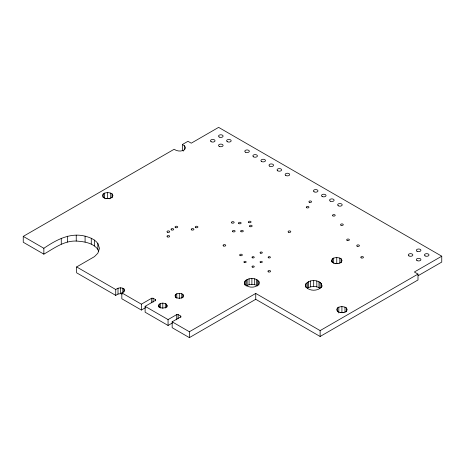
<?xml version="1.0" encoding="UTF-8"?>
<svg xmlns="http://www.w3.org/2000/svg" width="465" height="465" viewBox="0 0 465 465"><rect width="100%" height="100%" fill="white"/><g stroke="black" fill="none" stroke-linecap="round" stroke-linejoin="round"><path stroke-width="0.7" d="M244.433 282.819L244.974 281.191C248.391 277.547 255.372 277.547 258.79 281.191L259.331 282.813L258.79 284.435C255.384 288.085 248.38 288.085 244.974 284.435L244.433 282.819L244.433 284.121M321.972 285.382L321.367 287.184C317.589 291.241 309.806 291.235 306.028 287.184L305.418 285.388L306.022 283.586C309.812 279.535 317.578 279.529 321.367 283.586L321.972 286.69M98.667 251.774L97.842 249.327C92.791 242.742 83.95 241.579 76.237 241.05C63.92 240.638 54.01 248.374 43.855 254.152L23.25 242.259L23.25 236.383L174.148 149.265C177.107 151.421 181.49 151.706 184.593 149.724L185.535 147.777L184.588 145.83L182.344 144.534L182.344 150.404L183.466 151.055M167.104 305.598L166.383 307.04C164.29 308.382 161.303 308.382 159.21 307.04L158.495 305.598L159.216 304.151C161.303 302.808 164.29 302.808 166.377 304.151L167.104 305.598L167.104 306.9M175.718 294.351L174.997 295.792L175.712 297.24C177.804 298.582 180.798 298.582 182.885 297.24L183.605 295.792L182.879 294.345C180.792 293.002 177.804 293.008 175.718 294.351L175.718 297.612M331.458 260.58L332.347 258.796C334.916 257.145 338.59 257.151 341.159 258.802L342.054 260.58L341.165 262.359C338.596 264.01 334.916 264.01 332.347 262.359L331.458 260.58L331.458 261.882M337.497 307.865L336.608 309.649L337.497 311.434C340.066 313.084 343.745 313.079 346.315 311.428L347.21 309.649L346.309 307.871C343.74 306.22 340.072 306.214 337.497 307.865L337.497 311.783M103.253 193.853L102.358 195.631L103.247 197.41C105.817 199.061 109.49 199.061 112.059 197.41L112.954 195.626L112.059 193.847C109.49 192.196 105.822 192.196 103.253 193.853L103.253 197.765M182.344 144.534L187.959 141.29L191.243 143.185L218.62 127.375L441.75 256.198L441.75 262.068L418.105 275.722M23.25 236.383L43.855 248.281C55.928 240.091 69.988 232.268 85.089 236.162C89.919 237.435 94.75 239.306 97.842 243.457L99.487 248.345L97.842 253.239L94.453 256.645L76.632 266.939L76.632 272.81L115.733 295.385L118.011 294.066L120.418 293.659L122.219 293.967M76.632 266.939L115.733 289.515C118.005 287.742 121.4 287.155 123.882 288.812L124.614 290.276L123.876 291.7L121.824 292.886L121.824 298.763L141.372 310.045L145.615 307.598M121.824 292.886L141.372 304.174L151.677 298.222L153.072 298.228L155.415 299.582L155.426 300.39L145.121 306.336L145.121 312.213L168.063 325.459L172.399 322.96M145.121 306.336L168.063 319.583L176.729 314.584L178.13 314.584L180.792 316.119L180.798 316.834L172.16 321.815L172.16 327.691L189.371 337.625L255.744 299.303L320.129 336.474L417.994 279.971L417.994 274.1L414.367 272.008L441.75 256.198M256.634 279.477L256.634 285.347C253.286 284.022 249.223 284.022 246.101 285.946L246.101 280.07M172.16 321.815L189.371 331.748L255.744 293.432L320.129 330.603L417.994 274.1M320.118 282.336L320.118 288.207C316.293 285.929 311.102 285.929 307.278 288.207L307.278 282.336M105.805 198.753L107.653 198.445L109.508 198.753M334.905 263.702L337.991 263.603M340.676 312.666L343.141 312.666M346.309 307.871L346.309 311.788M344.989 307.103L344.989 312.329M341.909 306.586L341.909 312.463M341.159 258.802L341.159 262.719M339.834 258.04L339.834 263.26M338.822 307.103L338.822 312.974M336.759 257.523L336.759 263.393M333.672 258.034L333.672 263.254M332.347 258.796L332.347 262.713M321.367 283.586L321.367 287.498M320.129 330.603L320.129 336.474M318.978 281.674L318.978 287.55M316.816 280.953L316.816 286.829M313.695 280.604L313.695 286.481M310.579 280.953L310.579 286.829M308.417 281.674L308.417 287.55M306.022 283.586L306.022 287.504M305.418 285.388L305.418 286.69M258.79 281.191L258.79 285.109M257.662 280.07L257.662 285.946M255.744 293.432L255.744 299.303M254.686 278.826L254.686 284.696M251.885 278.518L251.885 284.388M249.077 278.826L249.077 284.696M247.136 279.477L247.136 285.347M244.974 281.191L244.974 285.109M189.371 331.748L189.371 337.625M184.588 145.83L184.588 149.742M182.879 294.345L182.879 297.606M181.803 293.723L181.803 298.292M180.792 316.119L180.792 317.421M179.304 293.305L179.304 298.53M178.13 314.584L178.13 318.496M176.799 293.723L176.799 298.292M176.729 314.584L176.729 319.804M168.063 319.583L168.063 325.459M166.377 304.151L166.377 307.412M165.296 303.529L165.296 308.092M162.797 303.11L162.797 308.33M160.297 303.529L160.297 308.092M159.216 304.151L159.216 307.412M158.495 305.598L158.495 306.9M155.415 299.582L155.415 300.884M153.072 298.228L153.072 302.145M151.677 298.222L151.677 302.791M141.372 304.174L141.372 310.045M123.882 288.812L123.882 292.072M122.818 288.195L122.818 292.764M120.418 287.788L120.418 293.659M118.011 288.195L118.011 294.066M115.733 289.515L115.733 295.385M112.059 193.847L112.059 197.765M110.74 193.085L110.74 198.305M107.653 192.568L107.653 198.445M104.573 193.085L104.573 198.305M97.842 243.457L97.842 249.327M94.447 240.05L94.447 245.921M91.274 238.22L91.274 244.09M85.089 236.162L85.089 242.032M76.237 235.174L76.237 241.05M67.402 236.179L67.402 242.05M61.27 238.225L61.27 244.096M43.855 248.281L43.855 254.152M171.416 229.884A1.349 0.779 0 0 0 173.672 229.536A1.349 0.779 0 0 0 172.021 228.582A1.349 0.779 0 0 0 171.416 229.884M195.637 227.554A1.349 0.779 0 0 0 197.892 227.205A1.349 0.779 0 0 0 196.242 226.252A1.349 0.779 0 0 0 195.637 227.554M252.303 257.767A1.139 0.657 0 0 0 254.216 257.476A1.139 0.657 0 0 0 252.815 256.668A1.139 0.657 0 0 0 252.303 257.767M260.377 262.429A1.139 0.657 0 0 0 262.289 262.138A1.139 0.657 0 0 0 260.888 261.33A1.139 0.657 0 0 0 260.377 262.429M175.45 227.554A1.349 0.779 0 0 0 177.706 227.205A1.349 0.779 0 0 0 176.055 226.252A1.349 0.779 0 0 0 175.45 227.554M191.603 229.884A1.349 0.779 0 0 0 193.858 229.536A1.349 0.779 0 0 0 192.208 228.582A1.349 0.779 0 0 0 191.603 229.884M167.377 236.877A1.349 0.779 0 0 0 169.632 236.528A1.349 0.779 0 0 0 167.981 235.575A1.349 0.779 0 0 0 167.377 236.877M340.973 225.223A1.349 0.779 0 0 0 343.234 224.874A1.349 0.779 0 0 0 341.577 223.921A1.349 0.779 0 0 0 340.973 225.223M231.849 222.962A1.349 0.779 0 0 0 234.11 222.613A1.349 0.779 0 0 0 232.454 221.66A1.349 0.779 0 0 0 231.849 222.962M322.146 196.468A2.284 1.319 0 0 0 325.965 195.875A2.284 1.319 0 0 0 323.169 194.265A2.284 1.319 0 0 0 322.146 196.468M330.22 201.13A2.284 1.319 0 0 0 334.044 200.537A2.284 1.319 0 0 0 331.243 198.927A2.284 1.319 0 0 0 330.22 201.13M309.283 202.263A1.349 0.779 0 0 0 311.538 201.915A1.349 0.779 0 0 0 309.888 200.961A1.349 0.779 0 0 0 309.283 202.263M332.899 215.9A1.349 0.779 0 0 0 335.155 215.551A1.349 0.779 0 0 0 333.504 214.597A1.349 0.779 0 0 0 332.899 215.9M338.293 205.792A2.284 1.319 0 0 0 342.118 205.199A2.284 1.319 0 0 0 339.316 203.589A2.284 1.319 0 0 0 338.293 205.792M347.076 240.347A1.349 0.779 0 0 0 349.337 239.998A1.349 0.779 0 0 0 347.68 239.045A1.349 0.779 0 0 0 347.076 240.347M417.018 251.245A2.284 1.319 0 0 0 420.842 250.652A2.284 1.319 0 0 0 418.041 249.037A2.284 1.319 0 0 0 417.018 251.245M408.944 255.907A2.284 1.319 0 0 0 412.769 255.314A2.284 1.319 0 0 0 409.967 253.698A2.284 1.319 0 0 0 408.944 255.907M245.439 152.183A2.284 1.319 0 0 0 249.263 151.59A2.284 1.319 0 0 0 246.467 149.98A2.284 1.319 0 0 0 245.439 152.183M260.377 253.105A1.139 0.657 0 0 0 262.289 252.815A1.139 0.657 0 0 0 260.888 252.007A1.139 0.657 0 0 0 260.377 253.105M268.45 257.767A1.139 0.657 0 0 0 270.363 257.476A1.139 0.657 0 0 0 268.962 256.668A1.139 0.657 0 0 0 268.45 257.767M232.82 231.727A1.349 0.779 0 0 0 235.075 231.378A1.349 0.779 0 0 0 233.424 230.425A1.349 0.779 0 0 0 232.82 231.727M306.662 207.739A1.349 0.779 0 0 0 308.917 207.39A1.349 0.779 0 0 0 307.266 206.437A1.349 0.779 0 0 0 306.662 207.739M241.015 231.657A1.349 0.779 0 0 0 243.271 231.308A1.349 0.779 0 0 0 241.62 230.355A1.349 0.779 0 0 0 241.015 231.657M248.763 222.52A1.349 0.779 0 0 0 251.024 222.171A1.349 0.779 0 0 0 249.368 221.218A1.349 0.779 0 0 0 248.763 222.52M219.201 137.036A2.284 1.319 0 0 0 223.02 136.443A2.284 1.319 0 0 0 220.224 134.827A2.284 1.319 0 0 0 219.201 137.036M244.23 262.429A1.139 0.657 0 0 0 246.142 262.138A1.139 0.657 0 0 0 244.741 261.33A1.139 0.657 0 0 0 244.23 262.429M238.836 223.589A1.349 0.779 0 0 0 241.091 223.241A1.349 0.779 0 0 0 239.44 222.287A1.349 0.779 0 0 0 238.836 223.589M357.126 246.2A1.349 0.779 0 0 0 359.381 245.851A1.349 0.779 0 0 0 357.73 244.898A1.349 0.779 0 0 0 357.126 246.2M240.045 255.523A1.349 0.779 0 0 0 242.3 255.175A1.349 0.779 0 0 0 240.649 254.221A1.349 0.779 0 0 0 240.045 255.523M268.305 271.839A1.349 0.779 0 0 0 270.56 271.49A1.349 0.779 0 0 0 268.91 270.537A1.349 0.779 0 0 0 268.305 271.839M252.303 267.09A1.139 0.657 0 0 0 254.216 266.8A1.139 0.657 0 0 0 252.815 265.992A1.139 0.657 0 0 0 252.303 267.09M288.492 232.215A1.349 0.779 0 0 0 290.747 231.866A1.349 0.779 0 0 0 289.096 230.913A1.349 0.779 0 0 0 288.492 232.215M361.16 257.854A1.349 0.779 0 0 0 363.415 257.505A1.349 0.779 0 0 0 361.764 256.552A1.349 0.779 0 0 0 361.16 257.854M314.073 191.807A2.284 1.319 0 0 0 317.891 191.214A2.284 1.319 0 0 0 315.096 189.604A2.284 1.319 0 0 0 314.073 191.807M219.201 146.359A2.284 1.319 0 0 0 223.02 145.766A2.284 1.319 0 0 0 220.224 144.15A2.284 1.319 0 0 0 219.201 146.359M227.275 141.697A2.284 1.319 0 0 0 231.093 141.104A2.284 1.319 0 0 0 228.298 139.488A2.284 1.319 0 0 0 227.275 141.697M417.018 260.569A2.284 1.319 0 0 0 420.842 259.976A2.284 1.319 0 0 0 418.041 258.36A2.284 1.319 0 0 0 417.018 260.569M425.091 255.907A2.284 1.319 0 0 0 428.916 255.314A2.284 1.319 0 0 0 426.12 253.698A2.284 1.319 0 0 0 425.091 255.907M167.377 232.215A1.349 0.779 0 0 0 169.632 231.866A1.349 0.779 0 0 0 167.981 230.913A1.349 0.779 0 0 0 167.377 232.215M249.856 226.554A1.349 0.779 0 0 0 252.111 226.199A1.349 0.779 0 0 0 250.461 225.246A1.349 0.779 0 0 0 249.856 226.554M223.45 245.944A1.349 0.779 0 0 0 225.711 245.596A1.349 0.779 0 0 0 224.054 244.642A1.349 0.779 0 0 0 223.45 245.944M253.512 156.845A2.284 1.319 0 0 0 257.337 156.252A2.284 1.319 0 0 0 254.541 154.642A2.284 1.319 0 0 0 253.512 156.845M261.592 161.506A2.284 1.319 0 0 0 265.41 160.913A2.284 1.319 0 0 0 262.615 159.303A2.284 1.319 0 0 0 261.592 161.506M269.665 166.168A2.284 1.319 0 0 0 273.484 165.575A2.284 1.319 0 0 0 270.688 163.965A2.284 1.319 0 0 0 269.665 166.168M277.739 170.829A2.284 1.319 0 0 0 281.558 170.237A2.284 1.319 0 0 0 278.762 168.626A2.284 1.319 0 0 0 277.739 170.829M285.812 175.491A2.284 1.319 0 0 0 289.631 174.898A2.284 1.319 0 0 0 286.835 173.288A2.284 1.319 0 0 0 285.812 175.491M211.127 141.697A2.284 1.319 0 0 0 214.946 141.104A2.284 1.319 0 0 0 212.15 139.488A2.284 1.319 0 0 0 211.127 141.697"/></g></svg>
